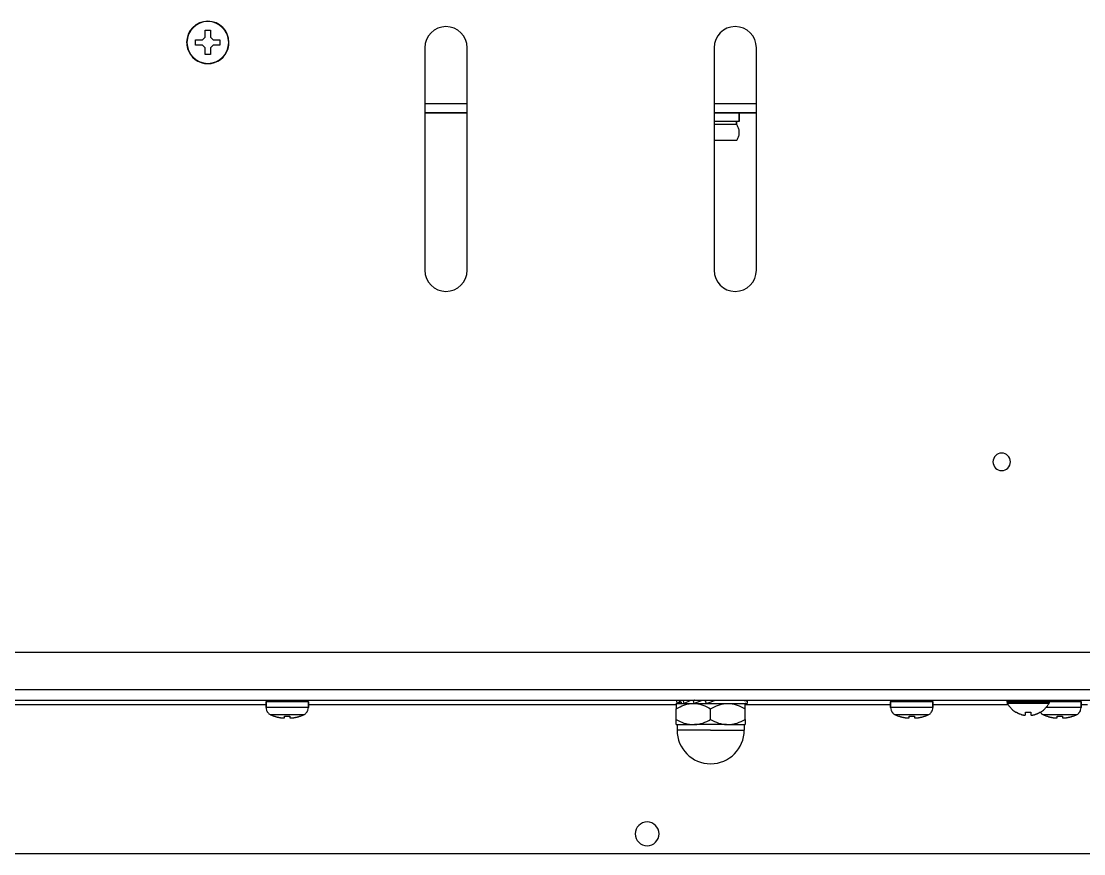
# Model space of a CAD drawing. Header units: millimetres. Extents: x -1584 to 3730, y -1918 to 2655.
# Drawn here: x 535.3 to 736.1, y 1734.8 to 1892 of the extents above; entities that cross this region are included whole.
import ezdxf

# ---------------------------------------------------------------- set-up
doc = ezdxf.new("R2010")
doc.units = ezdxf.units.MM
doc.header["$LTSCALE"] = 65.395
doc.layers.get('0').update_dxf_attribs({"linetype": 'CONTINUOUS'})
doc.layers.add('ASSI', color=7, linetype='CONTINUOUS')
doc.layers.add('GEOM', color=7, linetype='CONTINUOUS')

msp = doc.modelspace()

# ---------------------------------------------------------------- linework, layer by layer
at = {"linetype": 'Continuous'}
for p, q in [((570.06, 1890.29), (571.06, 1890.29)), ((570.06, 1889.51), (570.06, 1890.29)), ((570.06, 1888.99), (570.06, 1889.51)), ((571.06, 1890.29), (571.06, 1889.51)), ((571.06, 1889.51), (571.06, 1888.99)), ((568.26, 1887.99), (568.26, 1888.49)), ((568.26, 1888.49), (569.04, 1888.49)), ((568.26, 1887.49), (568.26, 1887.99)), ((569.04, 1887.49), (568.26, 1887.49)), ((569.04, 1888.49), (569.56, 1888.49)), ((569.56, 1887.49), (569.04, 1887.49)), ((569.56, 1888.49), (570.06, 1888.99)), ((570.06, 1886.99), (569.56, 1887.49)), ((571.06, 1888.99), (571.56, 1888.49)), ((571.56, 1887.49), (571.06, 1886.99)), ((571.56, 1888.49), (572.08, 1888.49)), ((572.08, 1887.49), (571.56, 1887.49)), ((572.08, 1888.49), (572.86, 1888.49)), ((572.86, 1887.49), (572.08, 1887.49)), ((572.86, 1888.49), (572.86, 1887.99)), ((572.86, 1887.99), (572.86, 1887.49)), ((570.06, 1886.48), (570.06, 1886.99)), ((570.06, 1885.69), (570.06, 1886.48)), ((571.06, 1885.69), (570.06, 1885.69)), ((571.06, 1886.99), (571.06, 1886.48)), ((571.06, 1886.48), (571.06, 1885.69)), ((659.06, 1763.17), (659.2, 1763.17)), ((659.06, 1763.17), (659.06, 1762.17)), ((659.11, 1763.64), (659.33, 1763.79)), ((659.11, 1763.64), (659.2, 1763.17)), ((659.2, 1763.17), (660.06, 1763.79)), ((659.23, 1763.17), (660.5, 1763.17)), ((660.37, 1763.64), (660.7, 1763.79)), ((660.37, 1763.64), (660.5, 1763.17)), ((660.5, 1763.17), (661.82, 1763.79)), ((660.5, 1763.17), (662.08, 1763.17)), ((662.08, 1763.17), (662.41, 1763.17)), ((662.25, 1763.64), (662.45, 1763.71)), ((662.25, 1763.64), (662.41, 1763.17)), ((662.41, 1763.17), (662.52, 1763.21)), ((662.51, 1763.19), (662.41, 1763.17)), ((662.41, 1763.17), (662.51, 1763.17)), ((662.45, 1763.71), (662.66, 1763.79)), ((662.51, 1763.17), (662.54, 1763.17)), ((662.52, 1763.21), (664.03, 1763.79)), ((662.54, 1763.17), (664.7, 1763.17)), ((664.53, 1763.64), (664.97, 1763.79)), ((664.53, 1763.64), (664.7, 1763.17)), ((664.7, 1763.17), (665.64, 1763.51)), ((664.7, 1763.17), (668.58, 1763.17)), ((665.64, 1763.51), (666.43, 1763.79)), ((668.58, 1763.17), (669.04, 1763.17)), ((669.04, 1763.17), (672.06, 1763.17)), ((672.06, 1762.17), (672.06, 1763.17)), ((672.48, 1763.64), (672.41, 1763.79)), ((672.48, 1763.64), (672.45, 1763.17)), ((583.06, 1760.78), (583.06, 1760.8)), ((585.06, 1760.46), (585.06, 1760.8)), ((586.06, 1760.8), (586.06, 1760.46)), ((588.06, 1760.8), (588.06, 1760.78)), ((659.06, 1760.17), (659.06, 1762.17)), ((665.56, 1760.17), (665.56, 1762.17)), ((672.06, 1760.17), (672.06, 1762.17)), ((701.06, 1760.78), (701.06, 1760.8)), ((703.06, 1760.46), (703.06, 1760.8)), ((704.06, 1760.8), (704.06, 1760.46)), ((706.06, 1760.8), (706.06, 1760.78)), ((723.26, 1761.52), (723.26, 1761.55)), ((725.06, 1761), (725.06, 1761.55)), ((726.06, 1761.55), (726.06, 1761)), ((727.86, 1761.55), (727.86, 1761.52)), ((729.06, 1760.78), (729.06, 1760.8)), ((731.06, 1760.46), (731.06, 1760.8)), ((732.06, 1760.8), (732.06, 1760.46)), ((734.06, 1760.8), (734.06, 1760.78)), ((659.06, 1759.17), (659.06, 1760.17)), ((659.06, 1759.17), (662.08, 1759.17)), ((662.08, 1759.17), (662.54, 1759.17)), ((668.58, 1759.17), (662.54, 1759.17)), ((668.58, 1759.17), (669.04, 1759.17)), ((669.04, 1759.17), (672.06, 1759.17)), ((672.06, 1760.17), (672.06, 1759.17))]:
    msp.add_line(p, q, dxfattribs=at)
for centre, radius, start, end in [((658.89, 1765.28), 2.12, 271.9408, 274.5322), ((658.87, 1765.57), 2.41, 274.5623, 277.8868), ((725.76, 1765.61), 4.8, 210.3012, 223.1766), ((725.36, 1765.61), 4.8, 316.8234, 329.6988), ((585.36, 1767.39), 7, 245.2801, 250.7678), ((585.36, 1767.39), 7, 250.7678, 250.8179), ((585.37, 1767.42), 7.01, 250.741, 252.3068), ((585.37, 1767.42), 7.01, 252.3069, 253.8662), ((585.37, 1767.42), 7.02, 253.8662, 254.2195), ((585.37, 1767.43), 7.02, 254.2196, 255.4252), ((585.38, 1767.44), 7.03, 255.4251, 256.0151), ((585.38, 1767.44), 7.04, 256.0152, 256.9892), ((585.38, 1767.45), 7.04, 256.9892, 257.7318), ((585.56, 1767.96), 7.18, 266.0076, 273.9924), ((585.74, 1767.45), 7.04, 282.2682, 283.0108), ((585.74, 1767.44), 7.04, 283.0108, 283.9848), ((585.74, 1767.44), 7.03, 283.9849, 284.5749), ((585.74, 1767.43), 7.02, 284.5748, 285.7804), ((585.74, 1767.42), 7.02, 285.7805, 286.1338), ((585.75, 1767.42), 7.01, 286.1338, 287.6931), ((585.75, 1767.42), 7.01, 287.6932, 289.259), ((585.76, 1767.39), 7, 289.2322, 294.7199), ((585.76, 1767.39), 7, 289.1821, 289.2322), ((703.36, 1767.39), 7, 245.2801, 250.7678), ((703.36, 1767.39), 7, 250.7678, 250.8179), ((703.37, 1767.42), 7.01, 250.741, 252.3068), ((703.37, 1767.42), 7.01, 252.3069, 253.8662), ((703.37, 1767.42), 7.02, 253.8662, 254.2195), ((703.37, 1767.43), 7.02, 254.2196, 255.4252), ((703.38, 1767.44), 7.03, 255.4251, 256.0151), ((703.38, 1767.44), 7.04, 256.0152, 256.9892), ((703.38, 1767.45), 7.04, 256.9892, 257.7318), ((703.56, 1767.96), 7.18, 266.0076, 273.9924), ((703.74, 1767.45), 7.04, 282.2682, 283.0108), ((703.74, 1767.44), 7.04, 283.0108, 283.9848), ((703.74, 1767.44), 7.03, 283.9849, 284.5749), ((703.74, 1767.43), 7.02, 284.5748, 285.7804), ((703.74, 1767.42), 7.02, 285.7805, 286.1338), ((703.75, 1767.42), 7.01, 286.1338, 287.6931), ((703.75, 1767.42), 7.01, 287.6932, 289.259), ((703.76, 1767.39), 7, 289.2322, 294.7199), ((703.76, 1767.39), 7, 289.1821, 289.2322), ((725.76, 1765.61), 4.8, 223.1766, 227.1654), ((725.76, 1765.61), 4.8, 227.1654, 238.3799), ((725.76, 1765.61), 4.8, 238.3799, 238.6273), ((725.75, 1765.6), 4.75, 238.4659, 241.0313), ((725.74, 1765.6), 4.75, 241.0316, 241.9926), ((725.74, 1765.6), 4.75, 241.9926, 243.3187), ((725.74, 1765.59), 4.74, 243.3188, 244.4598), ((725.74, 1765.59), 4.74, 244.4598, 245.4278), ((725.74, 1765.58), 4.73, 245.4278, 246.6825), ((725.73, 1765.58), 4.73, 246.6826, 247.4526), ((725.73, 1765.57), 4.72, 247.4524, 248.9975), ((725.73, 1765.57), 4.72, 248.9977, 249.4819), ((725.73, 1765.56), 4.7, 249.4813, 251.5344), ((725.72, 1765.54), 4.68, 251.535, 252.6227), ((725.71, 1765.52), 4.67, 252.6228, 253.6051), ((725.71, 1765.49), 4.64, 253.6036, 255.6824), ((724.81, 1762.99), 2.01, 262.7259, 264.7415), ((724.81, 1762.97), 1.98, 264.7442, 265.3991), ((724.81, 1762.96), 1.97, 265.3984, 266.7833), ((724.81, 1762.94), 1.96, 266.7841, 267.6235), ((724.81, 1762.94), 1.96, 267.6234, 268.8455), ((724.81, 1762.93), 1.95, 268.8459, 269.8005), ((724.81, 1762.93), 1.95, 269.8006, 270.9258), ((724.81, 1762.94), 1.95, 270.9261, 271.9964), ((724.81, 1762.94), 1.96, 271.9964, 273.0228), ((724.81, 1762.95), 1.97, 273.0233, 274.286), ((724.81, 1762.97), 1.98, 274.2856, 275.1372), ((724.8, 1762.99), 2.01, 275.1401, 277.2744), ((725.56, 1765.31), 3.8, 262.4351, 277.5649), ((726.31, 1762.99), 2.01, 262.7256, 264.8598), ((726.31, 1762.96), 1.98, 264.8627, 265.7144), ((726.31, 1762.95), 1.97, 265.714, 266.9766), ((726.31, 1762.94), 1.96, 266.9771, 268.0037), ((726.31, 1762.94), 1.95, 268.0037, 269.0738), ((726.31, 1762.93), 1.95, 269.0741, 270.1995), ((726.31, 1762.93), 1.95, 270.1995, 271.1541), ((726.31, 1762.94), 1.95, 271.1545, 272.3767), ((726.31, 1762.94), 1.96, 272.3765, 273.2159), ((726.31, 1762.96), 1.97, 273.2167, 274.6016), ((726.31, 1762.97), 1.98, 274.6009, 275.2558), ((726.3, 1762.99), 2.01, 275.2585, 277.2741), ((725.41, 1765.49), 4.64, 284.3176, 286.3964), ((725.4, 1765.52), 4.67, 286.3949, 287.3772), ((725.4, 1765.54), 4.68, 287.3773, 288.465), ((725.39, 1765.56), 4.7, 288.4656, 290.5187), ((725.39, 1765.57), 4.72, 290.5181, 291.0023), ((725.39, 1765.57), 4.72, 291.0025, 292.5476), ((725.38, 1765.58), 4.73, 292.5474, 293.3174), ((725.38, 1765.58), 4.73, 293.3175, 294.5722), ((725.38, 1765.59), 4.74, 294.5722, 295.5402), ((725.38, 1765.59), 4.74, 295.5402, 296.6812), ((725.38, 1765.6), 4.75, 296.6813, 298.0074), ((725.37, 1765.6), 4.75, 298.0074, 298.9684), ((725.37, 1765.6), 4.75, 298.9687, 301.5341), ((725.36, 1765.61), 4.8, 301.3727, 301.6201), ((725.36, 1765.61), 4.8, 301.6201, 312.8346), ((731.36, 1767.39), 7, 245.2801, 250.7678), ((725.36, 1765.61), 4.8, 312.8346, 316.8234), ((731.36, 1767.39), 7, 250.7678, 250.8179), ((731.37, 1767.42), 7.01, 250.741, 252.3068), ((731.37, 1767.42), 7.01, 252.3069, 253.8662), ((731.37, 1767.42), 7.02, 253.8662, 254.2195), ((731.37, 1767.43), 7.02, 254.2196, 255.4252), ((731.38, 1767.44), 7.03, 255.4251, 256.0151), ((731.38, 1767.44), 7.04, 256.0152, 256.9892), ((731.38, 1767.45), 7.04, 256.9892, 257.7318), ((731.56, 1767.96), 7.18, 266.0076, 273.9924), ((731.74, 1767.45), 7.04, 282.2682, 283.0108), ((731.74, 1767.44), 7.04, 283.0108, 283.9848), ((731.74, 1767.44), 7.03, 283.9849, 284.5749), ((731.74, 1767.43), 7.02, 284.5748, 285.7804), ((731.74, 1767.42), 7.02, 285.7805, 286.1338), ((731.75, 1767.42), 7.01, 286.1338, 287.6931), ((731.75, 1767.42), 7.01, 287.6932, 289.259), ((731.76, 1767.39), 7, 289.2322, 294.7199), ((731.76, 1767.39), 7, 289.1821, 289.2322), ((585.38, 1767.46), 7.05, 257.7318, 258.5614), ((585.38, 1767.48), 7.07, 258.5614, 259.4226), ((585.39, 1767.49), 7.09, 259.4225, 260.136), ((585.39, 1767.52), 7.11, 260.1363, 261.1566), ((585.4, 1767.54), 7.14, 261.1563, 261.7036), ((585.4, 1767.6), 7.19, 261.7052, 263.2535), ((584.81, 1764.65), 4.2, 266.6176, 268.3314), ((584.81, 1764.7), 4.25, 268.3283, 268.8891), ((584.81, 1764.72), 4.27, 268.8896, 270.0287), ((584.81, 1764.73), 4.28, 270.0278, 270.8511), ((584.81, 1764.7), 4.26, 270.8511, 271.7144), ((584.81, 1764.65), 4.2, 271.7116, 273.3826), ((586.31, 1764.65), 4.2, 266.6174, 268.2884), ((586.31, 1764.7), 4.26, 268.2856, 269.1489), ((586.31, 1764.73), 4.28, 269.1489, 269.9722), ((586.31, 1764.72), 4.27, 269.9713, 271.1104), ((586.31, 1764.7), 4.25, 271.1109, 271.6717), ((586.31, 1764.65), 4.2, 271.6686, 273.3824), ((585.71, 1767.6), 7.19, 276.7465, 278.2948), ((585.72, 1767.54), 7.14, 278.2964, 278.8437), ((585.73, 1767.52), 7.11, 278.8434, 279.8637), ((585.73, 1767.49), 7.09, 279.864, 280.5775), ((585.73, 1767.48), 7.07, 280.5774, 281.4385), ((585.74, 1767.46), 7.05, 281.4386, 282.2682), ((703.38, 1767.46), 7.05, 257.7318, 258.5614), ((703.38, 1767.48), 7.07, 258.5614, 259.4226), ((703.39, 1767.49), 7.09, 259.4225, 260.136), ((703.39, 1767.52), 7.11, 260.1363, 261.1566), ((703.4, 1767.54), 7.14, 261.1563, 261.7036), ((703.4, 1767.6), 7.19, 261.7052, 263.2535), ((702.81, 1764.65), 4.2, 266.6176, 268.3314), ((702.81, 1764.7), 4.25, 268.3283, 268.8891), ((702.81, 1764.72), 4.27, 268.8896, 270.0287), ((702.81, 1764.73), 4.28, 270.0278, 270.8511), ((702.81, 1764.7), 4.26, 270.8511, 271.7144), ((702.81, 1764.65), 4.2, 271.7116, 273.3826), ((704.31, 1764.65), 4.2, 266.6174, 268.2884), ((704.31, 1764.7), 4.26, 268.2856, 269.1489), ((704.31, 1764.73), 4.28, 269.1489, 269.9722), ((704.31, 1764.72), 4.27, 269.9713, 271.1104), ((704.31, 1764.7), 4.25, 271.1109, 271.6717), ((704.31, 1764.65), 4.2, 271.6686, 273.3824), ((703.71, 1767.6), 7.19, 276.7465, 278.2948), ((703.72, 1767.54), 7.14, 278.2964, 278.8437), ((703.73, 1767.52), 7.11, 278.8434, 279.8637), ((703.73, 1767.49), 7.09, 279.864, 280.5775), ((703.73, 1767.48), 7.07, 280.5774, 281.4385), ((703.74, 1767.46), 7.05, 281.4386, 282.2682), ((731.38, 1767.46), 7.05, 257.7318, 258.5614), ((731.38, 1767.48), 7.07, 258.5614, 259.4226), ((731.39, 1767.49), 7.09, 259.4225, 260.136), ((731.39, 1767.52), 7.11, 260.1363, 261.1566), ((731.4, 1767.54), 7.14, 261.1563, 261.7036), ((731.4, 1767.6), 7.19, 261.7052, 263.2535), ((730.81, 1764.65), 4.2, 266.6176, 268.3314), ((730.81, 1764.7), 4.25, 268.3283, 268.8891), ((730.81, 1764.72), 4.27, 268.8896, 270.0287), ((730.81, 1764.73), 4.28, 270.0278, 270.8511), ((730.81, 1764.7), 4.26, 270.8511, 271.7144), ((730.81, 1764.65), 4.2, 271.7116, 273.3826), ((732.31, 1764.65), 4.2, 266.6174, 268.2884), ((732.31, 1764.7), 4.26, 268.2856, 269.1489), ((732.31, 1764.73), 4.28, 269.1489, 269.9722), ((732.31, 1764.72), 4.27, 269.9713, 271.1104), ((732.31, 1764.7), 4.25, 271.1109, 271.6717), ((732.31, 1764.65), 4.2, 271.6686, 273.3824), ((731.71, 1767.6), 7.19, 276.7465, 278.2948), ((731.72, 1767.54), 7.14, 278.2964, 278.8437), ((731.73, 1767.52), 7.11, 278.8434, 279.8637), ((731.73, 1767.49), 7.09, 279.864, 280.5775), ((731.73, 1767.48), 7.07, 280.5774, 281.4385), ((731.74, 1767.46), 7.05, 281.4386, 282.2682)]:
    msp.add_arc(centre, radius, start, end, dxfattribs=at)
for points, knots in [([(659.06, 1762.17), (659.53, 1762.44), (660.25, 1762.79), (661.28, 1763.09), (661.81, 1763.16), (662.08, 1763.17)], [0, 0, 0, 0, 0.504147, 0.752966, 1, 1, 1, 1]), ([(660.12, 1763.37), (659.97, 1763.33), (659.67, 1763.23), (659.36, 1763.17), (659.2, 1763.17)], [0, 0, 0, 0, 0.480304, 1, 1, 1, 1]), ([(660.89, 1763.25), (660.83, 1763.23), (660.7, 1763.19), (660.57, 1763.17), (660.5, 1763.17)], [0, 0, 0, 0, 0.480578, 1, 1, 1, 1]), ([(662.58, 1763.79), (662.57, 1763.79), (662.52, 1763.76), (662.48, 1763.73), (662.45, 1763.71)], [0, 0, 0, 0, 0.259739, 1, 1, 1, 1]), ([(662.54, 1763.17), (662.81, 1763.16), (663.33, 1763.09), (664.36, 1762.79), (665.09, 1762.44), (665.56, 1762.17)], [0, 0, 0, 0, 0.247035, 0.495854, 1, 1, 1, 1]), ([(664.62, 1763.79), (664.6, 1763.76), (664.58, 1763.71), (664.56, 1763.66), (664.54, 1763.64), (664.53, 1763.64)], [0, 0, 0, 0, 0.625853, 0.850894, 1, 1, 1, 1]), ([(665.56, 1762.17), (666.03, 1762.44), (666.75, 1762.79), (667.78, 1763.09), (668.31, 1763.16), (668.58, 1763.17)], [0, 0, 0, 0, 0.504147, 0.752966, 1, 1, 1, 1]), ([(669.04, 1763.17), (669.31, 1763.16), (669.83, 1763.09), (670.86, 1762.79), (671.59, 1762.44), (672.06, 1762.17)], [0, 0, 0, 0, 0.247035, 0.495854, 1, 1, 1, 1]), ([(671.91, 1763.75), (671.96, 1763.74), (672.15, 1763.68), (672.34, 1763.64), (672.48, 1763.64)], [0, 0, 0, 0, 0.267021, 1, 1, 1, 1]), ([(672.06, 1763.21), (672.1, 1763.21), (672.22, 1763.18), (672.35, 1763.17), (672.45, 1763.17)], [0, 0, 0, 0, 0.243674, 1, 1, 1, 1]), ([(659.06, 1760.17), (659.53, 1759.9), (660.25, 1759.54), (661.28, 1759.25), (661.81, 1759.18), (662.08, 1759.17)], [0, 0, 0, 0, 0.504147, 0.752966, 1, 1, 1, 1]), ([(662.54, 1759.17), (662.81, 1759.18), (663.33, 1759.25), (664.36, 1759.54), (665.09, 1759.9), (665.56, 1760.17)], [0, 0, 0, 0, 0.247035, 0.495854, 1, 1, 1, 1]), ([(665.56, 1760.17), (666.03, 1759.9), (666.75, 1759.54), (667.78, 1759.25), (668.31, 1759.18), (668.58, 1759.17)], [0, 0, 0, 0, 0.504147, 0.752966, 1, 1, 1, 1]), ([(669.04, 1759.17), (669.31, 1759.18), (669.83, 1759.25), (670.86, 1759.54), (671.59, 1759.9), (672.06, 1760.17)], [0, 0, 0, 0, 0.247035, 0.495854, 1, 1, 1, 1])]:
    msp.add_open_spline(points, degree=3, knots=knots, dxfattribs=at)
at = {"layer": 'ASSI', "linetype": 'Continuous'}
for p, q in [((670.47, 1873.09), (666.21, 1873.09)), ((670.47, 1872.49), (670.47, 1873.09)), ((670.47, 1873.09), (670.47, 1872.49)), ((670.97, 1873.09), (670.47, 1873.09)), ((670.97, 1873.09), (670.97, 1874.69)), ((670.97, 1874.69), (670.97, 1873.09)), ((670.47, 1872.49), (666.21, 1872.49)), ((670.47, 1869.49), (666.21, 1869.49)), ((581.56, 1763.49), (581.56, 1762.4)), ((581.56, 1762.4), (581.56, 1763.49)), ((589.56, 1763.49), (581.56, 1763.49)), ((589.56, 1763.49), (589.56, 1762.4)), ((589.56, 1762.4), (589.56, 1763.49)), ((699.56, 1763.49), (699.56, 1762.4)), ((699.56, 1762.4), (699.56, 1763.49)), ((707.56, 1763.49), (699.56, 1763.49)), ((707.56, 1763.49), (707.56, 1762.4)), ((707.56, 1762.4), (707.56, 1763.49)), ((721.56, 1763.59), (721.56, 1763.39)), ((721.56, 1763.39), (721.56, 1763.59)), ((729.56, 1763.59), (721.56, 1763.59)), ((729.56, 1763.39), (721.56, 1763.39)), ((729.5, 1763.19), (721.61, 1763.19)), ((729.56, 1763.59), (729.56, 1763.39)), ((729.56, 1763.39), (729.56, 1763.59)), ((735.56, 1763.49), (729.56, 1763.49)), ((735.56, 1763.49), (735.56, 1762.4)), ((735.56, 1762.4), (735.56, 1763.49)), ((589.56, 1762.4), (581.56, 1762.4)), ((588.69, 1761.04), (582.43, 1761.04)), ((707.56, 1762.4), (699.56, 1762.4)), ((706.69, 1761.04), (700.43, 1761.04)), ((734.69, 1761.04), (728.43, 1761.04)), ((735.56, 1762.4), (728.92, 1762.4))]:
    msp.add_line(p, q, dxfattribs=at)
for centre, radius, start, end in [((570.56, 1887.99), 4, 0, 180), ((570.56, 1887.99), 4, 0, 180), ((570.56, 1887.99), 4, 0, 180), ((570.56, 1887.99), 3.95, 0, 180), ((570.56, 1887.99), 4, 180, 196.2728), ((570.56, 1887.99), 4, 180, 196.2728), ((570.56, 1887.99), 4, 180, 196.3063), ((570.56, 1887.99), 3.95, 180, 360), ((570.56, 1887.99), 4, 343.7272, 360), ((570.56, 1887.99), 4, 343.7272, 360), ((570.56, 1887.99), 4, 343.6937, 360), ((570.56, 1887.99), 4, 196.2728, 343.7272), ((570.56, 1887.99), 4, 196.3063, 343.6937), ((668.47, 1870.99), 2.5, 22.1219, 36.8699), ((668.47, 1870.99), 2.5, 22.1219, 36.8699), ((668.47, 1870.99), 2.5, 7.374, 22.1219), ((668.47, 1870.99), 2.5, 7.374, 22.1219), ((668.47, 1870.99), 2.5, 352.626, 7.374), ((668.47, 1870.99), 2.5, 352.626, 7.374), ((668.47, 1870.99), 2.5, 323.1301, 337.8781), ((668.47, 1870.99), 2.5, 323.1301, 337.8781), ((668.47, 1870.99), 2.5, 337.8781, 352.626), ((668.47, 1870.99), 2.5, 337.8781, 352.626), ((720.56, 1808.79), 1.65, 0, 180), ((720.56, 1808.79), 1.65, 180, 360), ((582.06, 1763.49), 0.5, 153.0784, 180), ((582.06, 1763.49), 0.5, 152.9219, 180), ((582.06, 1763.49), 0.5, 144.9279, 153.0784), ((582.06, 1763.49), 0.5, 145.0718, 152.9219), ((582.06, 1763.49), 0.5, 141.8038, 144.9279), ((582.06, 1763.49), 0.5, 142.4283, 145.0718), ((589.06, 1763.49), 0.5, 35.0721, 38.1962), ((589.06, 1763.49), 0.5, 34.9282, 37.5717), ((589.06, 1763.49), 0.5, 26.9216, 35.0721), ((589.06, 1763.49), 0.5, 27.0781, 34.9282), ((589.06, 1763.49), 0.5, 0, 26.9216), ((589.06, 1763.49), 0.5, 0, 27.0781), ((700.06, 1763.49), 0.5, 153.0784, 180), ((700.06, 1763.49), 0.5, 152.9219, 180), ((700.06, 1763.49), 0.5, 144.9279, 153.0784), ((700.06, 1763.49), 0.5, 145.0718, 152.9219), ((700.06, 1763.49), 0.5, 141.8038, 144.9279), ((700.06, 1763.49), 0.5, 142.4283, 145.0718), ((707.06, 1763.49), 0.5, 35.0721, 38.1962), ((707.06, 1763.49), 0.5, 34.9282, 37.5717), ((707.06, 1763.49), 0.5, 26.9216, 35.0721), ((707.06, 1763.49), 0.5, 27.0781, 34.9282), ((707.06, 1763.49), 0.5, 0, 26.9216), ((707.06, 1763.49), 0.5, 0, 27.0781), ((721.96, 1763.59), 0.4, 153.0784, 180), ((721.96, 1763.59), 0.4, 152.9219, 180), ((721.96, 1763.39), 0.4, 180, 193.4759), ((721.96, 1763.39), 0.4, 180, 193.4584), ((721.96, 1763.39), 0.4, 193.4759, 196.8253), ((721.96, 1763.39), 0.4, 193.4584, 196.8427), ((721.96, 1763.39), 0.4, 196.8253, 210.3012), ((721.96, 1763.39), 0.4, 196.8427, 210.3012), ((721.96, 1763.59), 0.4, 149.3636, 152.9219), ((721.96, 1763.59), 0.4, 150, 153.0784), ((725.76, 1765.61), 4.8, 210.3012, 223.1927), ((725.36, 1765.61), 4.8, 316.8073, 329.6988), ((729.16, 1763.59), 0.4, 27.0781, 30.6364), ((729.16, 1763.39), 0.4, 329.6988, 343.1747), ((729.16, 1763.39), 0.4, 329.6988, 343.1573), ((729.16, 1763.59), 0.4, 26.9216, 30), ((729.16, 1763.59), 0.4, 0, 27.0781), ((729.16, 1763.59), 0.4, 0, 26.9216), ((729.16, 1763.39), 0.4, 343.1747, 346.5241), ((729.16, 1763.39), 0.4, 343.1573, 346.5416), ((729.16, 1763.39), 0.4, 346.5241, 360), ((729.16, 1763.39), 0.4, 346.5416, 360), ((735.06, 1763.49), 0.5, 35.0721, 38.1962), ((735.06, 1763.49), 0.5, 34.9282, 37.5717), ((735.06, 1763.49), 0.5, 26.9216, 35.0721), ((735.06, 1763.49), 0.5, 27.0781, 34.9282), ((735.06, 1763.49), 0.5, 0, 26.9216), ((735.06, 1763.49), 0.5, 0, 27.0781), ((583.06, 1762.4), 1.5, 180, 199.5544), ((583.06, 1762.4), 1.5, 180, 199.6137), ((583.06, 1762.4), 1.5, 199.5544, 205.4141), ((583.06, 1762.4), 1.5, 199.6137, 205.3594), ((583.06, 1762.4), 1.5, 205.4141, 219.866), ((583.06, 1762.4), 1.5, 205.3594, 219.9207), ((583.06, 1762.4), 1.5, 219.866, 225.7258), ((583.06, 1762.4), 1.5, 219.9207, 225.6665), ((583.06, 1762.4), 1.5, 225.6665, 245.2801), ((583.06, 1762.4), 1.5, 225.7258, 245.2801), ((585.36, 1767.39), 7, 245.2801, 250.7646), ((585.36, 1767.39), 7, 250.7646, 250.8179), ((585.76, 1767.39), 7, 289.2354, 294.7199), ((585.76, 1767.39), 7, 289.1821, 289.2354), ((588.06, 1762.4), 1.5, 294.7199, 314.3335), ((588.06, 1762.4), 1.5, 294.7199, 314.2742), ((588.06, 1762.4), 1.5, 314.2742, 320.134), ((588.06, 1762.4), 1.5, 314.3335, 320.0793), ((588.06, 1762.4), 1.5, 320.134, 334.5859), ((588.06, 1762.4), 1.5, 320.0793, 334.6406), ((588.06, 1762.4), 1.5, 334.5859, 340.4456), ((588.06, 1762.4), 1.5, 334.6406, 340.3863), ((588.06, 1762.4), 1.5, 340.4456, 360), ((588.06, 1762.4), 1.5, 340.3863, 360), ((701.06, 1762.4), 1.5, 180, 199.5544), ((701.06, 1762.4), 1.5, 180, 199.6137), ((701.06, 1762.4), 1.5, 199.5544, 205.4141), ((701.06, 1762.4), 1.5, 199.6137, 205.3594), ((701.06, 1762.4), 1.5, 205.4141, 219.866), ((701.06, 1762.4), 1.5, 205.3594, 219.9207), ((701.06, 1762.4), 1.5, 219.866, 225.7258), ((701.06, 1762.4), 1.5, 219.9207, 225.6665), ((701.06, 1762.4), 1.5, 225.6665, 245.2801), ((701.06, 1762.4), 1.5, 225.7258, 245.2801), ((703.36, 1767.39), 7, 245.2801, 250.7646), ((703.36, 1767.39), 7, 250.7646, 250.8179), ((703.76, 1767.39), 7, 289.2354, 294.7199), ((703.76, 1767.39), 7, 289.1821, 289.2354), ((706.06, 1762.4), 1.5, 294.7199, 314.3335), ((706.06, 1762.4), 1.5, 294.7199, 314.2742), ((706.06, 1762.4), 1.5, 314.2742, 320.134), ((706.06, 1762.4), 1.5, 314.3335, 320.0793), ((706.06, 1762.4), 1.5, 320.134, 334.5859), ((706.06, 1762.4), 1.5, 320.0793, 334.6406), ((706.06, 1762.4), 1.5, 334.5859, 340.4456), ((706.06, 1762.4), 1.5, 334.6406, 340.3863), ((706.06, 1762.4), 1.5, 340.4456, 360), ((706.06, 1762.4), 1.5, 340.3863, 360), ((725.76, 1765.61), 4.8, 223.1927, 227.1511), ((725.76, 1765.61), 4.8, 227.1511, 238.4029), ((725.76, 1765.61), 4.8, 238.4029, 238.6273), ((729.06, 1762.4), 1.5, 215.241, 215.519), ((729.06, 1762.4), 1.5, 215.519, 216.3167), ((729.06, 1762.4), 1.5, 215.3798, 216.3443), ((729.06, 1762.4), 1.5, 216.3167, 219.866), ((729.06, 1762.4), 1.5, 216.3443, 219.9207), ((725.36, 1765.61), 4.8, 301.3727, 301.5971), ((725.36, 1765.61), 4.8, 301.5971, 312.8489), ((729.06, 1762.4), 1.5, 219.866, 225.7258), ((729.06, 1762.4), 1.5, 219.9207, 225.6665), ((729.06, 1762.4), 1.5, 225.6665, 245.2801), ((729.06, 1762.4), 1.5, 225.7258, 245.2801), ((731.36, 1767.39), 7, 245.2801, 250.7646), ((725.36, 1765.61), 4.8, 312.8489, 316.8073), ((731.36, 1767.39), 7, 250.7646, 250.8179), ((731.76, 1767.39), 7, 289.2354, 294.7199), ((731.76, 1767.39), 7, 289.1821, 289.2354), ((734.06, 1762.4), 1.5, 294.7199, 314.3335), ((734.06, 1762.4), 1.5, 294.7199, 314.2742), ((734.06, 1762.4), 1.5, 314.2742, 320.134), ((734.06, 1762.4), 1.5, 314.3335, 320.0793), ((734.06, 1762.4), 1.5, 320.134, 334.5859), ((734.06, 1762.4), 1.5, 320.0793, 334.6406), ((734.06, 1762.4), 1.5, 334.5859, 340.4456), ((734.06, 1762.4), 1.5, 334.6406, 340.3863), ((734.06, 1762.4), 1.5, 340.4456, 360), ((734.06, 1762.4), 1.5, 340.3863, 360), ((653.56, 1738.54), 2.25, 0, 180), ((653.56, 1738.54), 2.25, 180, 360)]:
    msp.add_arc(centre, radius, start, end, dxfattribs=at)
at = {"layer": 'GEOM', "linetype": 'Continuous'}
for p, q in [((611.56, 1886.99), (611.56, 1844.99)), ((619.56, 1844.99), (619.56, 1886.99)), ((666.21, 1886.99), (666.21, 1844.99)), ((674.21, 1844.99), (674.21, 1886.99)), ((611.56, 1876.49), (619.56, 1876.49)), ((666.21, 1876.49), (674.21, 1876.49)), ((619.56, 1874.69), (611.56, 1874.69)), ((611.56, 1874.69), (619.56, 1874.69)), ((674.21, 1874.69), (666.21, 1874.69)), ((666.21, 1874.69), (674.21, 1874.69)), ((895.56, 1772.79), (95.56, 1772.79)), ((90.56, 1765.79), (900.56, 1765.79)), ((90.56, 1763.79), (900.56, 1763.79)), ((499.5, 1762.99), (581.56, 1762.99)), ((589.56, 1762.99), (659.06, 1762.99)), ((672.06, 1762.99), (699.56, 1762.99)), ((707.56, 1762.99), (721.76, 1762.99)), ((735.56, 1762.99), (736.76, 1762.99)), ((659.21, 1759.17), (659.21, 1758.14)), ((671.91, 1759.17), (671.91, 1758.14)), ((665.56, 1758.14), (659.21, 1758.14)), ((665.56, 1758.14), (671.91, 1758.14)), ((824.44, 1734.79), (287.72, 1734.79))]:
    msp.add_line(p, q, dxfattribs=at)
for centre, radius, start, end in [((615.56, 1886.99), 4, 0, 180), ((670.21, 1886.99), 4, 0, 180), ((615.56, 1844.99), 4, 180, 360), ((670.21, 1844.99), 4, 180, 360), ((665.56, 1758.14), 6.35, 180, 270), ((665.56, 1758.14), 6.35, 270, 360)]:
    msp.add_arc(centre, radius, start, end, dxfattribs=at)

doc.saveas('drawing.dxf')
